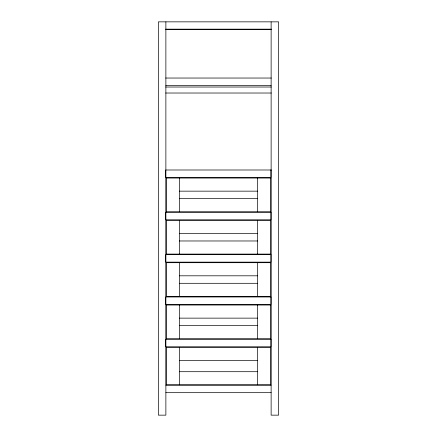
<?xml version="1.0" encoding="UTF-8"?>
<svg xmlns="http://www.w3.org/2000/svg" width="437" height="437" viewBox="0 0 437 437"><rect width="100%" height="100%" fill="white"/><g stroke="black" fill="none" stroke-linecap="round" stroke-linejoin="round"><path stroke-width="0.66" d="M165.683 29.153L271.317 29.153M165.874 29.339L271.126 29.339M165.683 78.037L271.317 78.037M165.874 85.526L271.126 85.526M165.683 87.023L271.317 87.023M165.683 93.021L271.317 93.021M271.317 169.993L165.683 169.993L165.683 177.482L270.94 177.482L270.94 169.993M179.356 191.155L257.644 191.155M179.356 198.649L257.644 198.649M179.356 233.484L257.644 233.484M179.356 240.973L257.644 240.973M179.356 275.807L257.644 275.807M179.356 283.302L257.644 283.302M179.356 318.136L257.644 318.136M179.356 325.625L257.644 325.625M179.356 360.465L257.644 360.465M179.356 371.701L257.644 371.701M165.874 385.183L271.126 385.183M165.874 392.677L271.126 392.677M271.126 21.85L271.126 415.15L278.62 415.15L278.62 21.85L158.38 21.85L158.38 415.15L165.874 415.15L165.874 21.85M257.644 178.045L257.644 211.759M257.644 220.374L257.644 254.083M257.644 262.697L257.644 296.412M257.644 305.026L257.644 338.735M257.644 347.355L257.644 384.811M179.356 178.045L179.356 211.759M179.356 220.374L179.356 254.083M179.356 262.697L179.356 296.412M179.356 305.026L179.356 338.735M179.356 347.355L179.356 384.811M270.754 178.045L166.246 178.045L166.246 211.759L270.754 211.759L270.754 178.045M270.94 212.322L165.683 212.322L165.683 219.811L270.94 219.811L270.94 212.322M270.754 220.374L166.246 220.374L166.246 254.083L270.754 254.083L270.754 220.374M270.94 254.645L165.683 254.645L165.683 262.14L270.94 262.14L270.94 254.645M270.754 262.697L166.246 262.697L166.246 296.412L270.754 296.412L270.754 262.697M270.94 296.974L165.683 296.974L165.683 304.463L270.94 304.463L270.94 296.974M270.754 305.026L166.246 305.026L166.246 338.735L270.754 338.735L270.754 305.026M270.94 339.298L165.683 339.298L165.683 346.792L270.94 346.792L270.94 339.298M270.754 347.355L166.246 347.355L166.246 384.811L270.754 384.811L270.754 347.355"/></g></svg>
